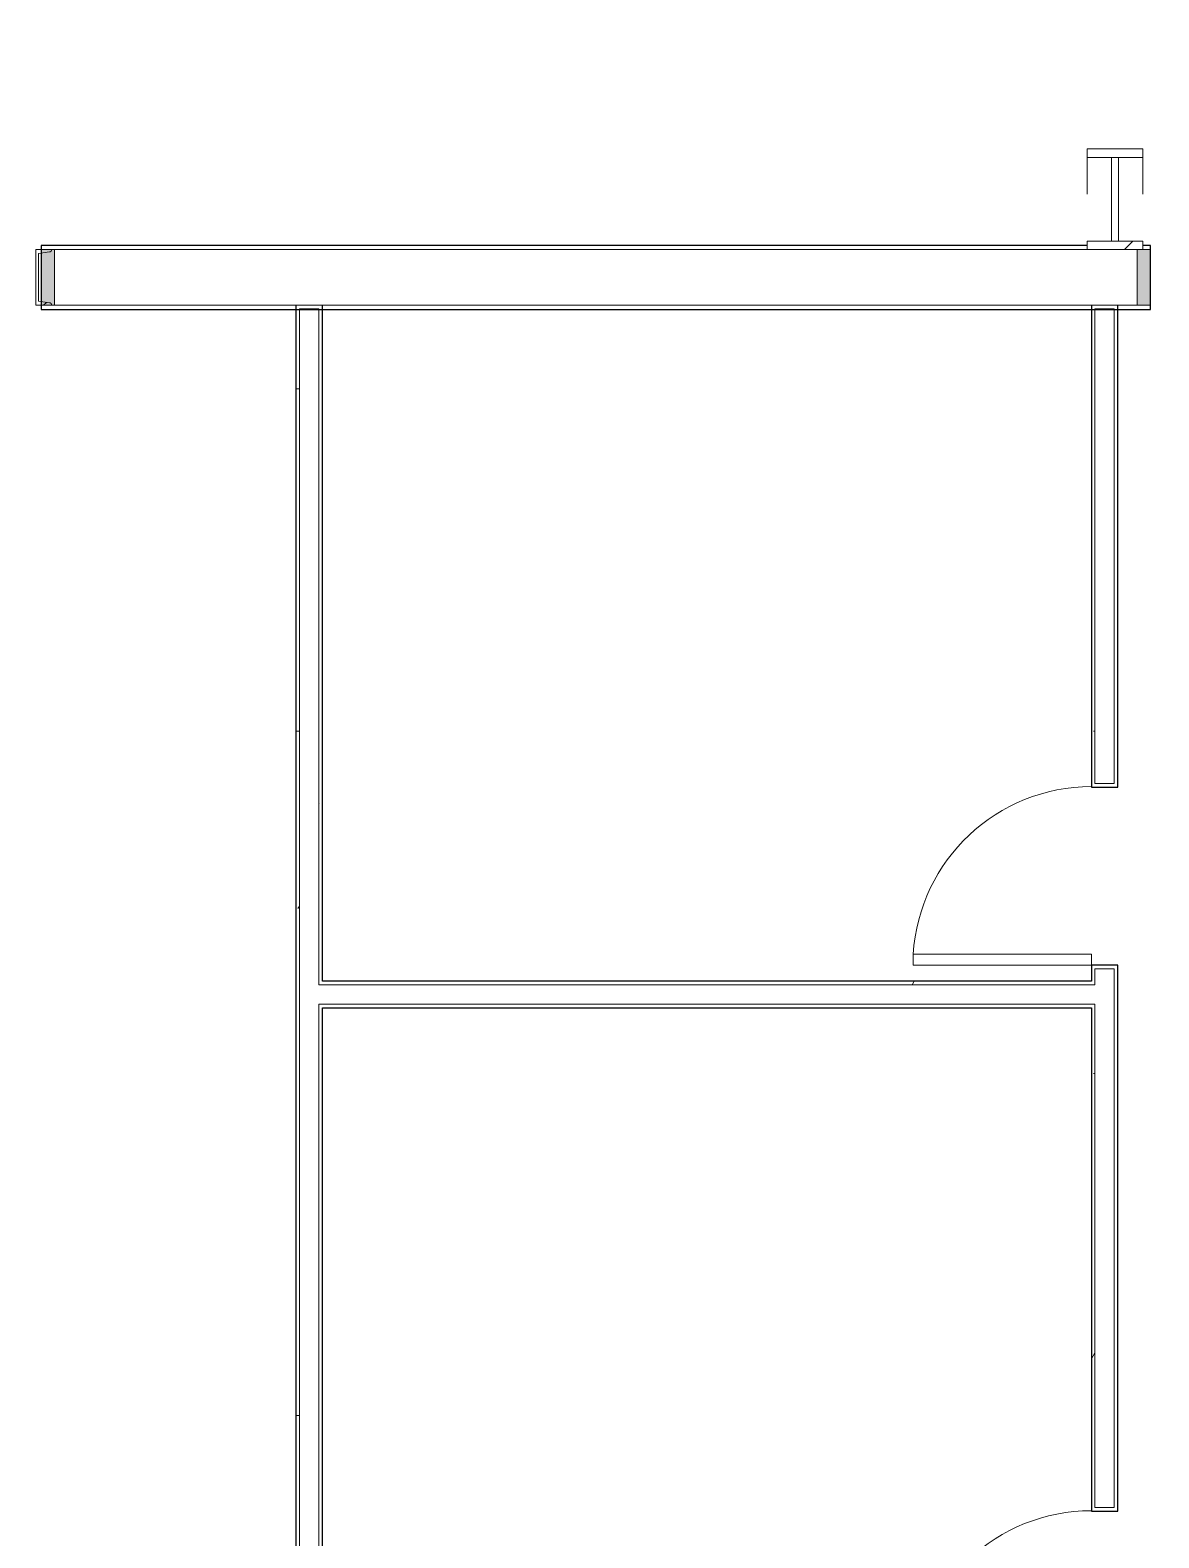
# Model space of a CAD drawing. Header units: inches. Extents: x 1 to 27263, y -26002 to 5769.
# Drawn here: x 24917.5 to 25120.3, y -22590.9 to -22320.2 of the extents above; entities that cross this region are included whole.
import ezdxf

# ---------------------------------------------------------------- set-up
doc = ezdxf.new("R2010")
doc.units = ezdxf.units.IN
doc.header["$MEASUREMENT"] = 0
for name, color, linetype, lineweight in [('A-DOOR', 31, 'Continuous', 9), ('A-WALL', 113, 'Continuous', 9), ('A-WALL-PATT', 111, 'Continuous', 25), ('I-WALL', 2, 'Continuous', 9), ('L-SITE-WALL', 31, 'Continuous', 9), ('S-BEAM', 12, 'Continuous', 9), ('S-COLS', 52, 'Continuous', 9)]:
    doc.layers.add(name, color=color, linetype=linetype, lineweight=lineweight)
pattern_1 = [(0, (0, 0), (81.92, 20.48), [3.379, -58.061, 3.379, -58.061, -327.68]), (0, (0, 0), (81.92, 20.48), [-122.88, 3.379, -119.501, 3.379, -58.061, -143.36]), (0, (0, 0), (81.92, 20.48), [-307.2, 3.379, -37.581, 3.379, -99.021]), (120, (30.72, 10.24), (-58.6962, 60.704801), [3.379, -58.061, 3.379, -58.061, -327.68]), (120, (30.72, 10.24), (-58.6962, 60.704801), [-122.88, 3.379, -119.501, 3.379, -58.061, -143.36]), (120, (30.72, 10.24), (-58.6962, 60.704801), [-307.2, 3.379, -37.581, 3.379, -99.021]), (240, (40.96, 51.2), (-23.2238, -81.184801), [3.379, -58.061, 3.379, -58.061, -327.68]), (240, (40.96, 51.2), (-23.2238, -81.184801), [-122.88, 3.379, -119.501, 3.379, -58.061, -143.36]), (240, (40.96, 51.2), (-23.2238, -81.184801), [-307.2, 3.379, -37.581, 3.379, -99.021])]

# ---------------------------------------------------------------- blocks, each defined once
blk = doc.blocks.new('Single-Flush - 32_ x 84_-460923-Site Plan - Phase 1')
at = {"layer": 'A-DOOR', "lineweight": 13}
for p, q in [((14, -2.37), (14, -34.38)), ((16, -2.37), (14, -2.37)), ((16, -2.37), (16, -34.38)), ((16, -34.38), (14, -34.38))]:
    blk.add_line(p, q, dxfattribs=at)
at = {"layer": 'A-DOOR'}
blk.add_arc((16, -2.37), 32.07, 180, 266.4241, dxfattribs=at)
blk = doc.blocks.new('columns and girder2 - one-V25-Site Plan - Phase 1')
at = {"layer": 'S-BEAM'}
h = blk.add_hatch(dxfattribs=at)
h.set_pattern_fill('FP_18', color=256, style=0, pattern_type=2)
h.set_pattern_definition([(225, (25112.39, -22360.053), (25.342707, -25.342707), []), (225, (25112.39, -22398.453), (25.342707, -25.342707), [])])
h.paths.add_polyline_path([(-3.99, -0.5), (-5, -0.5), (-5, -2), (5, -2), (5, -0.5)], flags=0)
h.paths.add_polyline_path([(5, -17.03), (-5, -17.03), (-5, -18.55), (5, -18.55)], flags=0)
h.paths.add_polyline_path([(5, -1204.89), (-5, -1204.89), (-5, -1206.4), (5, -1206.4)], flags=0)
h.paths.add_polyline_path([(-5, -1224.25), (-5, -1225.75), (5, -1225.75), (5, -1224.25)], flags=0)
at = {"layer": 'S-BEAM', "lineweight": 15}
for p, q in [((-3.99, -0.5), (-5, -0.5)), ((-5, -0.5), (-5, -2)), ((-5, -2), (5, -2)), ((0.62, -2), (-0.63, -2)), ((-0.63, -2), (-0.63, -17.03)), ((0.62, -17.03), (0.62, -2)), ((5, -2), (5, -0.5)), ((5, -17.03), (-5, -17.03)), ((-5, -17.03), (-5, -18.55)), ((-5, -18.55), (5, -18.55)), ((-0.63, -17.03), (0.62, -17.03)), ((5, -18.55), (5, -17.03))]:
    blk.add_line(p, q, dxfattribs=at)
at = {"layer": 'S-BEAM'}
for p, q in [((-5, -17.03), (-5, -10.42)), ((5, -10.42), (5, -17.03))]:
    blk.add_line(p, q, dxfattribs=at)
blk = doc.blocks.new('Girt_C - 10_D-1316849-Site Plan - Phase 1')
at = {"layer": 'S-BEAM'}
for p, q in [((25116.38, -22359.55), (24921.91, -22359.55)), ((24921.91, -22359.74), (24921.91, -22359.55)), ((24921.91, -22369.37), (24921.91, -22359.74)), ((25116.38, -22359.55), (25116.38, -22359.74)), ((25116.38, -22359.74), (25116.38, -22369.37)), ((24921.91, -22369.55), (24921.91, -22369.37)), ((24921.91, -22369.55), (25116.38, -22369.55)), ((25116.38, -22369.37), (25116.38, -22369.55))]:
    blk.add_line(p, q, dxfattribs=at)

msp = doc.modelspace()

# ---------------------------------------------------------------- hatches: boundary and pattern name
at = {"layer": 'A-WALL-PATT', "lineweight": 9}
h = msp.add_hatch(dxfattribs=at)
h.set_pattern_fill('FP_10', color=256, style=0, pattern_type=2)
h.set_pattern_definition([(161.57, (1.28, 1.28), (-10.24040374, -0.00056827), [0, -72.858, 8.09, 0]), (18.43, (-1.28, 1.28), (-10.24040374, 0.00056827), [0, -72.858, 8.09, 0]), (108.43, (1.28, 1.28), (5.1184649, -25.6019259), [24.282, -56.666]), (71.57, (-1.28, 1.28), (5.1184649, 25.6019259), [24.282, -56.666])])
h.paths.add_polyline_path([(25739.515225, -22369.55281), (25739.515225, -22359.55281), (25737.125225, -22359.662185), (25737.125225, -22369.55281)], flags=0)
h.paths.add_polyline_path([(25565.155225, -22369.55281), (25565.155225, -22359.55281), (25562.765225, -22359.662185), (25562.765225, -22369.55281)], flags=0)
h.paths.add_polyline_path([(25482.265225, -22369.55281), (25482.265225, -22359.55281), (25479.875225, -22359.662185), (25479.875225, -22369.55281)], flags=0)
h.paths.add_polyline_path([(25163.155225, -22369.55281), (25163.155225, -22359.55281), (25160.765225, -22359.662185), (25160.765225, -22369.55281)], flags=0)
h.paths.add_polyline_path([(25118.765225, -22369.55281), (25118.765225, -22359.55281), (25116.375225, -22359.662185), (25116.375225, -22369.55281)], flags=0)
h.paths.add_polyline_path([(24921.905225, -22369.55281), (24921.905225, -22359.55281), (24919.515225, -22359.662185), (24919.515225, -22369.55281)], flags=0)
h.paths.add_polyline_path([(24842.890225, -22369.55281), (24842.890225, -22359.55281), (24840.500225, -22359.665083), (24840.500225, -22369.55281)], flags=0)
h.paths.add_polyline_path([(24632.405225, -22369.55281), (24632.405225, -22359.55281), (24630.015225, -22359.662185), (24630.015225, -22369.55281)], flags=0)
h.paths.add_polyline_path([(22799.390225, -22369.55281), (22799.390225, -22359.55281), (22771.389225, -22359.55281), (22771.389225, -22369.55281), (22779.278416, -22369.55281)], flags=0)
h = msp.add_hatch(dxfattribs=at)
h.set_pattern_fill('FP_9', color=256, style=0, pattern_type=2)
h.set_pattern_definition(pattern_1)
h.paths.add_polyline_path([(24965.265225, -22787.30281), (24965.890225, -22787.30281), (24965.890225, -22370.17781), (24969.390225, -22370.17781), (24969.390225, -22369.55281), (24965.265225, -22369.55281), (24965.265225, -22786.55281)], flags=0)
h = msp.add_hatch(dxfattribs=at)
h.set_pattern_fill('FP_9', color=256, style=0, pattern_type=2)
h.set_pattern_definition(pattern_1)
h.paths.add_polyline_path([(24970.015225, -22787.30281), (24970.015225, -22627.05281), (24969.390225, -22627.05281), (24969.390225, -22787.30281)], flags=0)
h.paths.add_polyline_path([(24969.390225, -22623.55281), (24970.015225, -22623.55281), (24970.015225, -22495.05281), (24969.390225, -22495.05281), (24969.390225, -22560.802101)], flags=0)
h.paths.add_polyline_path([(24970.015225, -22491.55281), (24970.015225, -22369.55281), (24969.390225, -22369.55281), (24969.390225, -22491.55281)], flags=0)
h = msp.add_hatch(dxfattribs=at)
h.set_pattern_fill('FP_9', color=256, style=0, pattern_type=2)
h.set_pattern_definition(pattern_1)
h.paths.add_polyline_path([(25108.140225, -22622.92781), (25108.765225, -22622.92781), (25108.765225, -22618.67781), (25110.515225, -22618.67781), (25110.515225, -22618.05281), (25108.140225, -22618.05281)], flags=0)
h.paths.add_polyline_path([(25110.515225, -22586.05281), (25110.515225, -22585.42781), (25108.765225, -22585.42781), (25108.765225, -22495.05281), (25108.140225, -22495.05281), (25108.140225, -22586.05281)], flags=0)
h.paths.add_polyline_path([(25108.140225, -22491.55281), (25108.765225, -22491.55281), (25108.765225, -22488.67781), (25110.515225, -22488.67781), (25110.515225, -22488.05281), (25108.140225, -22488.05281), (25108.140225, -22490.92781)], flags=0)
h.paths.add_polyline_path([(25110.515225, -22456.05281), (25110.515225, -22455.42781), (25108.765225, -22455.42781), (25108.765225, -22369.55281), (25108.140225, -22369.55281), (25108.140225, -22456.05281)], flags=0)
h = msp.add_hatch(dxfattribs=at)
h.set_pattern_fill('FP_9', color=256, style=0, pattern_type=2)
h.set_pattern_definition(pattern_1)
h.paths.add_polyline_path([(24970.015225, -22491.55281), (25108.140225, -22491.55281), (25108.140225, -22490.92781), (24970.015225, -22490.92781)], flags=0)
at = {"layer": 'S-COLS'}
h = msp.add_hatch(dxfattribs=at)
h.set_pattern_fill('FP_8', color=256, style=0, pattern_type=2)
h.set_pattern_definition([(45, (0, 0), (-25.342707, 25.342707), []), (45, (0, 38.4), (-25.342707, 25.342707), [])])
h.paths.add_polyline_path([(24921.405225, -22369.55281), (24921.277524, -22369.244512), (24920.969225, -22369.11681), (24919.041225, -22368.811445), (24919.041225, -22360.294176), (24921.277524, -22359.861109), (24921.405225, -22359.55281), (24918.515225, -22359.55281), (24918.515225, -22369.55281)], flags=0)

# ---------------------------------------------------------------- linework, layer by layer
at = {"layer": 'A-WALL'}
for p, q in [((24919.515225, -22359.55281), (24921.905225, -22359.55281)), ((25117.390225, -22359.55281), (25118.765225, -22359.55281)), ((24919.515225, -22369.55281), (24921.905225, -22369.55281)), ((24969.390225, -22370.17781), (24965.890225, -22370.17781)), ((24965.890225, -22370.17781), (24965.890225, -22787.30281)), ((24969.390225, -22370.17781), (24969.390225, -22491.55281)), ((25112.265225, -22370.17781), (25108.765225, -22370.17781)), ((25108.765225, -22370.17781), (25108.765225, -22455.42781)), ((25112.265225, -22455.42781), (25112.265225, -22370.17781)), ((25116.375225, -22369.55281), (25118.765225, -22369.55281)), ((25108.765225, -22455.42781), (25112.265225, -22455.42781)), ((25108.765225, -22488.67781), (25108.765225, -22491.55281)), ((25112.265225, -22488.67781), (25108.765225, -22488.67781)), ((25112.265225, -22585.42781), (25112.265225, -22488.67781)), ((24969.390225, -22491.55281), (25108.765225, -22491.55281)), ((24969.390225, -22495.05281), (24969.390225, -22623.55281)), ((24969.390225, -22495.05281), (25108.765225, -22495.05281)), ((25108.765225, -22495.05281), (25108.765225, -22585.42781)), ((25108.765225, -22585.42781), (25112.265225, -22585.42781))]:
    msp.add_line(p, q, dxfattribs=at)
at = {"layer": 'I-WALL', "lineweight": 25}
for p, q in [((24965.265225, -22369.55281), (24965.265225, -22786.55281)), ((24970.015225, -22490.92781), (24970.015225, -22369.55281)), ((25108.140225, -22369.55281), (25108.140225, -22456.05281)), ((25112.890225, -22456.05281), (25112.890225, -22369.55281)), ((25108.140225, -22456.05281), (25112.890225, -22456.05281)), ((25112.890225, -22488.05281), (25108.140225, -22488.05281)), ((25108.140225, -22488.05281), (25108.140225, -22490.92781)), ((25112.890225, -22586.05281), (25112.890225, -22488.05281)), ((25108.140225, -22490.92781), (24970.015225, -22490.92781)), ((24970.015225, -22622.92781), (24970.015225, -22495.67781)), ((24970.015225, -22495.67781), (25108.140225, -22495.67781)), ((25108.140225, -22495.67781), (25108.140225, -22586.05281)), ((25108.140225, -22586.05281), (25112.890225, -22586.05281))]:
    msp.add_line(p, q, dxfattribs=at)
at = {"layer": 'L-SITE-WALL', "lineweight": 25}
for p, q in [((25107.390225, -22358.80281), (24919.515225, -22358.80281)), ((24919.515225, -22358.80281), (24919.515225, -22370.30281)), ((25118.765225, -22358.80281), (25117.390225, -22358.80281)), ((25118.765225, -22370.30281), (25118.765225, -22358.80281)), ((24919.515225, -22370.30281), (25118.765225, -22370.30281))]:
    msp.add_line(p, q, dxfattribs=at)
at = {"layer": 'S-COLS', "lineweight": 15}
for p, q in [((24921.405225, -22359.55281), (24918.515225, -22359.55281)), ((24918.515225, -22359.55281), (24918.515225, -22369.55281)), ((24919.041225, -22360.294176), (24920.969225, -22359.98881)), ((24919.041225, -22368.811445), (24919.041225, -22360.294176)), ((24920.969225, -22369.11681), (24919.041225, -22368.811445)), ((24918.515225, -22369.55281), (24921.405225, -22369.55281))]:
    msp.add_line(p, q, dxfattribs=at)
for centre, start, end in [((24920.969225, -22359.55281), 270, 0), ((24920.969225, -22369.55281), 0, 90)]:
    msp.add_arc(centre, 0.436, start, end, dxfattribs=at)

# ---------------------------------------------------------------- block references
at = {"layer": 'A-DOOR', "rotation": 270}
for p in [(25110.515225, -22472.05281), (25110.515225, -22602.05281)]:
    msp.add_blockref('Single-Flush - 32_ x 84_-460923-Site Plan - Phase 1', p, dxfattribs=at)
at = {"layer": 'S-BEAM', "rotation": 180}
msp.add_blockref('columns and girder2 - one-V25-Site Plan - Phase 1', (25112.390225, -22360.05281), dxfattribs=at)
at = {"layer": 'S-BEAM'}
msp.add_blockref('Girt_C - 10_D-1316849-Site Plan - Phase 1', (0, 0), dxfattribs=at)

doc.saveas('drawing.dxf')
